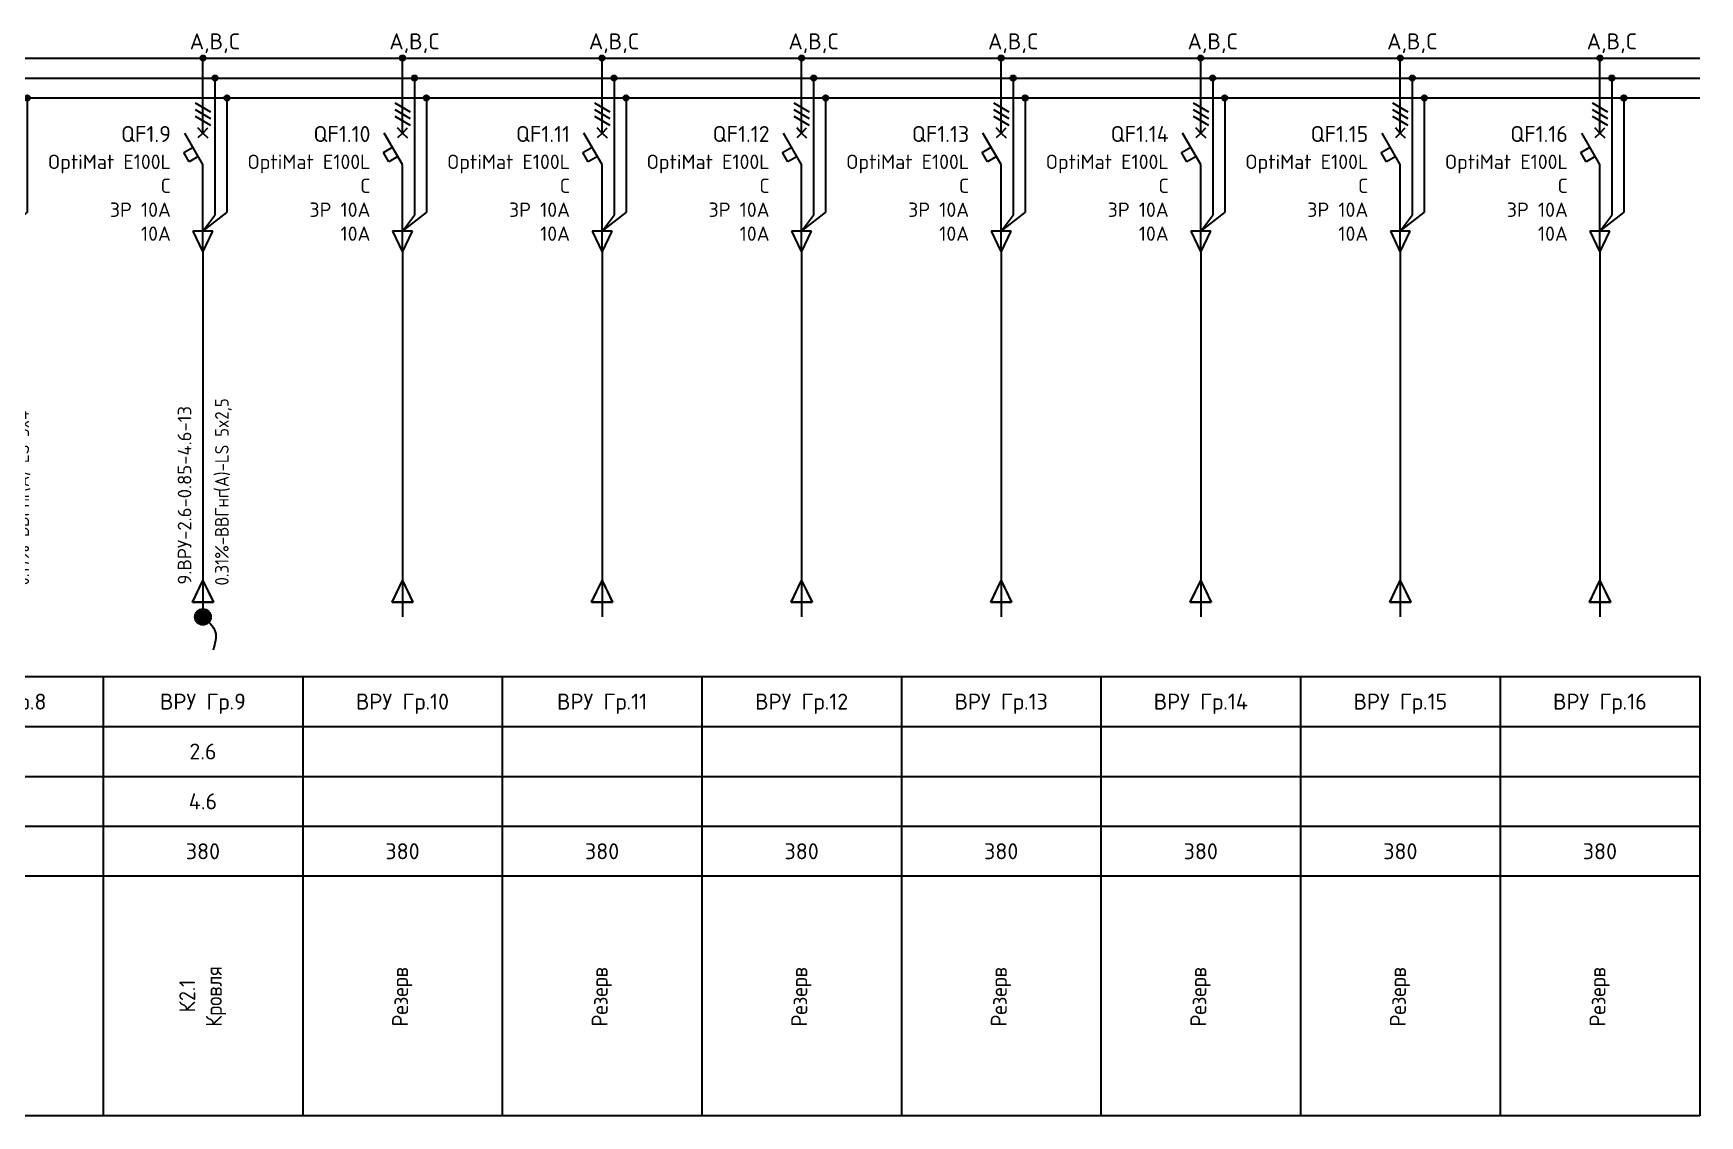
# Model space of a CAD drawing. Header units: millimetres. Extents: x -4379 to 694, y -18291 to 2656.
# Drawn here: x -2771.2 to -2562.4, y -2923.2 to -2787.6 of the extents above; entities that cross this region are included whole.
import ezdxf
from ezdxf.enums import TextEntityAlignment as Align

# ---------------------------------------------------------------- set-up
doc = ezdxf.new("R2010")
doc.units = ezdxf.units.MM
for name, color, linetype in [('Автомат защитный', 7, 'Continuous'), ('Принципиальная схема КТП -для ОДНОЛИНЕЙКИ', 7, 'Continuous'), ('ПРОВОДНИКИ', 7, 'Continuous'), ('Секция ППУ', 7, 'Continuous')]:
    doc.layers.add(name, color=color, linetype=linetype)
doc.layers.add('ЭС АВ', color=7, linetype='Continuous', lineweight=18)
doc.layers.add('ЭС рамка', color=7, linetype='Continuous', lineweight=18)
doc.styles.add('SLD_Style', font='isocpeur.ttf', dxfattribs={"width": 0.9})

# ---------------------------------------------------------------- blocks, each defined once
blk = doc.blocks.new('*U57')
h = blk.add_hatch(color=256)
h.dxf.hatch_style = 1
edge = h.paths.add_edge_path()
edge.add_ellipse((12.5, 132.5), major_axis=(0, 0.333), ratio=1, start_angle=0, end_angle=360)
h = blk.add_hatch(color=256)
h.dxf.hatch_style = 1
edge = h.paths.add_edge_path()
edge.add_ellipse((14, 130), major_axis=(0, 0.333), ratio=1, start_angle=0, end_angle=360)
h = blk.add_hatch(color=256)
h.dxf.hatch_style = 1
edge = h.paths.add_edge_path()
edge.add_ellipse((15.5, 127.5), major_axis=(0, 0.333), ratio=1, start_angle=0, end_angle=360)
at = {"lineweight": 30}
for p, q in [((14, 129.67), (14, 123.11)), ((15.5, 127.17), (15.5, 113.13)), ((14, 123.11), (14, 112.8)), ((0, 55), (25, 55)), ((0, 55), (0, 0)), ((25, 55), (25, 0)), ((0, 48.75), (25, 48.75)), ((0, 42.5), (25, 42.5)), ((0, 36.25), (25, 36.25))]:
    blk.add_line(p, q, dxfattribs=at)
at = {"layer": 'Автомат защитный', "lineweight": 30}
for p, q in [((12.5, 123.11), (12.5, 132.17)), ((11.54, 126.04), (13.46, 124.93)), ((10.1, 120.66), (11.26, 121.32)), ((12.5, 119.17), (10.22, 123.11)), ((10.77, 119.5), (10.1, 120.66)), ((11.92, 120.17), (10.77, 119.5)), ((12.5, 108.54), (12.5, 119.17))]:
    blk.add_line(p, q, dxfattribs=at)
blk.add_ellipse((12.5, 132.5), major_axis=(0, 0.333), ratio=1, start_param=-1.570796, end_param=4.712389, dxfattribs=at)
at = {"layer": 'Принципиальная схема КТП -для ОДНОЛИНЕЙКИ', "lineweight": 30}
for p, q in [((12.5, 108.54), (12.5, 99.73)), ((11.19, 64.32), (12.5, 67.06)), ((12.5, 67.06), (13.81, 64.32)), ((13.81, 64.32), (11.19, 64.32)), ((12.5, 64.32), (12.5, 62.5))]:
    blk.add_line(p, q, dxfattribs=at)
at = {"layer": 'ПРОВОДНИКИ', "lineweight": 30}
for p, q in [((12.5, 110.81), (15.5, 113.13)), ((12.5, 110.81), (14, 112.8)), ((13.75, 110.81), (11.25, 110.81)), ((11.25, 110.81), (12.5, 108.2)), ((12.5, 108.2), (13.75, 110.81)), ((11.19, 64.31), (12.5, 67.06)), ((12.5, 67.06), (13.81, 64.31)), ((13.81, 64.31), (11.19, 64.31))]:
    blk.add_line(p, q, dxfattribs=at)
at = {"layer": 'ПРОВОДНИКИ', "lineweight": 30, "ltscale": 100}
blk.add_line((12.5, 99.73), (12.5, 64.32), dxfattribs=at)
at = {"layer": 'ПРОВОДНИКИ', "color": 7, "linetype": 'Continuous', "lineweight": 30}
for centre in [(14, 130), (15.5, 127.5), (15.5, 127.5)]:
    blk.add_ellipse(centre, major_axis=(0, 0.333), ratio=1, start_param=-1.570796, end_param=4.712389, dxfattribs=at)
at = {"layer": 'ЭС АВ', "color": 7, "lineweight": 30}
for q in [(11.88, 123.74), (13.12, 123.74), (11.88, 122.49), (13.12, 122.49)]:
    blk.add_line((12.5, 123.11), q, dxfattribs=at)
at = {"layer": 'ЭС рамка', "color": 7, "linetype": 'Continuous', "lineweight": 30}
for p, q in [((0, 132.5), (12.17, 132.5)), ((12.83, 132.5), (25, 132.5))]:
    blk.add_line(p, q, dxfattribs=at)
at = {"layer": 'ЭС рамка', "color": 5, "linetype": 'Continuous', "lineweight": 30}
for p, q in [((0, 130), (13.67, 130)), ((14.33, 130), (25, 130))]:
    blk.add_line(p, q, dxfattribs=at)
at = {"layer": 'ЭС рамка', "color": 94, "linetype": 'Continuous', "lineweight": 30}
for p, q in [((0, 127.5), (15.17, 127.5)), ((15.83, 127.5), (25, 127.5))]:
    blk.add_line(p, q, dxfattribs=at)
at = {"layer": 'ЭС рамка', "lineweight": 30}
for p, q in [((25, 30), (0, 30)), ((25, 0), (0, 0))]:
    blk.add_line(p, q, dxfattribs=at)
at = {"style": 'SLD_Style'}
for tag, p in [('LABEL', (12.5, 51.88)), ('INSTALLEDPOWER', (12.5, 45.63)), ('CURRENT', (12.5, 39.37)), ('VOLTAGE', (12.5, 33.13))]:
    blk.add_attdef(tag, text='', height=2, dxfattribs=at).set_placement(p, align=Align.MIDDLE_CENTER)
blk.add_attdef('TEXT', text='', height=2, rotation=90, dxfattribs=at).set_placement((12.5, 15), align=Align.MIDDLE_CENTER)
at = {"layer": 'Автомат защитный', "style": 'SLD_Style'}
blk.add_attdef('PHASE', text='', height=2, dxfattribs=at).set_placement((14, 134.59), align=Align.MIDDLE_CENTER)
for tag, height, p in [('NUMBER', 2, (8.49, 122.99)), ('SWITCHTYPE', 1.8, (8.49, 119.5)), ('SWITCHRELEASE', 1.8, (8.49, 116.5)), ('SWITCHNOMINALCURRENT', 1.8, (8.49, 113.5)), ('SWITCHRELEASECURRENT', 1.8, (8.49, 110.5)), ('RCDTYPE', 1.8, (8.49, 107.5)), ('RCDSETPOINT', 1.8, (8.49, 104.5))]:
    blk.add_attdef(tag, text='', height=height, dxfattribs=at).set_placement(p, align=Align.MIDDLE_RIGHT)
blk.add_attdef('LINE_A', text='', height=1.7, rotation=90, dxfattribs=at).set_placement((10.19, 65.45), align=Align.MIDDLE_LEFT)
blk.add_attdef('LINE_B', text='', height=1.7, rotation=90, dxfattribs=at).set_placement((13.85, 65.45), align=Align.TOP_LEFT)
blk = doc.blocks.new('*U58')
h = blk.add_hatch(color=256)
h.dxf.hatch_style = 1
edge = h.paths.add_edge_path()
edge.add_ellipse((12.5, 132.5), major_axis=(0, 0.333), ratio=1, start_angle=0, end_angle=360)
h = blk.add_hatch(color=256)
h.dxf.hatch_style = 1
edge = h.paths.add_edge_path()
edge.add_ellipse((14, 130), major_axis=(0, 0.333), ratio=1, start_angle=0, end_angle=360)
h = blk.add_hatch(color=256)
h.dxf.hatch_style = 1
edge = h.paths.add_edge_path()
edge.add_ellipse((15.5, 127.5), major_axis=(0, 0.333), ratio=1, start_angle=0, end_angle=360)
at = {"lineweight": 30}
for p, q in [((14, 129.67), (14, 123.11)), ((15.5, 127.17), (15.5, 113.13)), ((14, 123.11), (14, 112.8)), ((0, 55), (25, 55)), ((0, 55), (0, 0)), ((25, 55), (25, 0)), ((0, 48.75), (25, 48.75)), ((0, 42.5), (25, 42.5)), ((0, 36.25), (25, 36.25))]:
    blk.add_line(p, q, dxfattribs=at)
at = {"layer": 'Автомат защитный', "lineweight": 30}
for p, q in [((12.5, 123.11), (12.5, 132.17)), ((11.54, 126.87), (13.46, 125.76)), ((11.54, 126.04), (13.46, 124.93)), ((11.54, 125.2), (13.46, 124.09)), ((10.1, 120.66), (11.26, 121.32)), ((12.5, 119.17), (10.22, 123.11)), ((10.77, 119.5), (10.1, 120.66)), ((11.92, 120.17), (10.77, 119.5)), ((12.5, 108.54), (12.5, 119.17))]:
    blk.add_line(p, q, dxfattribs=at)
blk.add_ellipse((12.5, 132.5), major_axis=(0, 0.333), ratio=1, start_param=-1.570796, end_param=4.712389, dxfattribs=at)
at = {"layer": 'Принципиальная схема КТП -для ОДНОЛИНЕЙКИ', "lineweight": 30}
for p, q in [((12.5, 108.54), (12.5, 99.73)), ((11.19, 64.32), (12.5, 67.06)), ((12.5, 67.06), (13.81, 64.32)), ((13.81, 64.32), (11.19, 64.32)), ((12.5, 64.32), (12.5, 62.5))]:
    blk.add_line(p, q, dxfattribs=at)
at = {"layer": 'ПРОВОДНИКИ', "lineweight": 30}
for p, q in [((12.5, 110.81), (15.5, 113.13)), ((12.5, 110.81), (14, 112.8)), ((13.75, 110.81), (11.25, 110.81)), ((11.25, 110.81), (12.5, 108.2)), ((12.5, 108.2), (13.75, 110.81)), ((11.19, 64.31), (12.5, 67.06)), ((12.5, 67.06), (13.81, 64.31)), ((13.81, 64.31), (11.19, 64.31))]:
    blk.add_line(p, q, dxfattribs=at)
at = {"layer": 'ПРОВОДНИКИ', "lineweight": 30, "ltscale": 100}
blk.add_line((12.5, 99.73), (12.5, 64.32), dxfattribs=at)
at = {"layer": 'ПРОВОДНИКИ', "color": 7, "linetype": 'Continuous', "lineweight": 30}
for centre in [(14, 130), (15.5, 127.5), (15.5, 127.5)]:
    blk.add_ellipse(centre, major_axis=(0, 0.333), ratio=1, start_param=-1.570796, end_param=4.712389, dxfattribs=at)
at = {"layer": 'ЭС АВ', "color": 7, "lineweight": 30}
for q in [(11.88, 123.74), (13.12, 123.74), (11.88, 122.49), (13.12, 122.49)]:
    blk.add_line((12.5, 123.11), q, dxfattribs=at)
at = {"layer": 'ЭС рамка', "color": 7, "linetype": 'Continuous', "lineweight": 30}
for p, q in [((0, 132.5), (12.17, 132.5)), ((12.83, 132.5), (25, 132.5))]:
    blk.add_line(p, q, dxfattribs=at)
at = {"layer": 'ЭС рамка', "color": 5, "linetype": 'Continuous', "lineweight": 30}
for p, q in [((0, 130), (13.67, 130)), ((14.33, 130), (25, 130))]:
    blk.add_line(p, q, dxfattribs=at)
at = {"layer": 'ЭС рамка', "color": 94, "linetype": 'Continuous', "lineweight": 30}
for p, q in [((0, 127.5), (15.17, 127.5)), ((15.83, 127.5), (25, 127.5))]:
    blk.add_line(p, q, dxfattribs=at)
at = {"layer": 'ЭС рамка', "lineweight": 30}
for p, q in [((25, 30), (0, 30)), ((25, 0), (0, 0))]:
    blk.add_line(p, q, dxfattribs=at)
at = {"style": 'SLD_Style'}
for tag, p in [('LABEL', (12.5, 51.88)), ('INSTALLEDPOWER', (12.5, 45.63)), ('CURRENT', (12.5, 39.37)), ('VOLTAGE', (12.5, 33.13))]:
    blk.add_attdef(tag, text='', height=2, dxfattribs=at).set_placement(p, align=Align.MIDDLE_CENTER)
blk.add_attdef('TEXT', text='', height=2, rotation=90, dxfattribs=at).set_placement((12.5, 15), align=Align.MIDDLE_CENTER)
at = {"layer": 'Автомат защитный', "style": 'SLD_Style'}
blk.add_attdef('PHASE', text='', height=2, dxfattribs=at).set_placement((14, 134.59), align=Align.MIDDLE_CENTER)
for tag, height, p in [('NUMBER', 2, (8.49, 122.99)), ('SWITCHTYPE', 1.8, (8.49, 119.5)), ('SWITCHRELEASE', 1.8, (8.49, 116.5)), ('SWITCHNOMINALCURRENT', 1.8, (8.49, 113.5)), ('SWITCHRELEASECURRENT', 1.8, (8.49, 110.5)), ('RCDTYPE', 1.8, (8.49, 107.5)), ('RCDSETPOINT', 1.8, (8.49, 104.5))]:
    blk.add_attdef(tag, text='', height=height, dxfattribs=at).set_placement(p, align=Align.MIDDLE_RIGHT)
blk.add_attdef('LINE_A', text='', height=1.7, rotation=90, dxfattribs=at).set_placement((10.19, 65.45), align=Align.MIDDLE_LEFT)
blk.add_attdef('LINE_B', text='', height=1.7, rotation=90, dxfattribs=at).set_placement((13.85, 65.45), align=Align.TOP_LEFT)
blk = doc.blocks.new('*U21')
at = {"linetype": 'ByBlock', "lineweight": 30}
h = blk.add_hatch(color=256, dxfattribs=at)
h.paths.add_polyline_path([(-0.4, 0.9, -0.414214), (0.92, 0.37), (0, -0.02)])
h.paths.add_polyline_path([(0.92, 0.37, -0.101228), (1, -0.02, -0.30039), (0.39, -0.94), (0, -0.02)])
h.paths.add_polyline_path([(-0.4, 0.9), (0.39, -0.94, -0.538), (-1, -0.02, -0.30039)])
blk.add_circle((0, -0.02), 1, dxfattribs=at)
blk.add_spline([(0, 0), (1.55, -1.88), (1.27, -4.16)], degree=3, dxfattribs=at)

msp = doc.modelspace()

# ---------------------------------------------------------------- block references
at = {"layer": 'Секция ППУ', "lineweight": 0}
ref = msp.add_blockref('*U57', (-2787.445, -2923.246, -0.006), dxfattribs=at)
ref.add_attrib('LABEL', 'ВРУ Гр.8', dxfattribs={"layer": '0', "height": 2, "style": 'SLD_Style'}).set_placement((-2774.945, -2871.371, -0.006), align=Align.MIDDLE_CENTER)
ref.add_attrib('INSTALLEDPOWER', '0.4', dxfattribs={"layer": '0', "height": 2, "style": 'SLD_Style'}).set_placement((-2774.945, -2877.621, -0.006), align=Align.MIDDLE_CENTER)
ref.add_attrib('CURRENT', '2.1', dxfattribs={"layer": '0', "height": 2, "style": 'SLD_Style'}).set_placement((-2774.945, -2883.871, -0.006), align=Align.MIDDLE_CENTER)
ref.add_attrib('VOLTAGE', '220', dxfattribs={"layer": '0', "height": 2, "style": 'SLD_Style'}).set_placement((-2774.945, -2890.121, -0.006), align=Align.MIDDLE_CENTER)
ref.add_attrib('LINE_A', ' 8.ВРУ-0.4-0.85-2.1-20', dxfattribs={"layer": 'Автомат защитный', "height": 1.7, "rotation": 90, "style": 'SLD_Style'}).set_placement((-2777.251, -2857.795, -0.006), align=Align.MIDDLE_LEFT)
ref.add_attrib('LINE_B_001', ' 0.17%%%-', (-2771.725, -2857.795, -0.006), dxfattribs={"layer": 'Автомат защитный', "height": 1.7, "rotation": 90, "style": 'SLD_Style', "width": 0.9})
ref.add_attrib('PHASE', 'A', dxfattribs={"layer": 'Автомат защитный', "height": 2, "style": 'SLD_Style'}).set_placement((-2773.445, -2788.655, -0.006), align=Align.MIDDLE_CENTER)
ref.add_attrib('NUMBER', 'QF1.8', dxfattribs={"layer": 'Автомат защитный', "height": 2, "style": 'SLD_Style'}).set_placement((-2778.956, -2800.259, -0.006), align=Align.MIDDLE_RIGHT)
ref.add_attrib('SWITCHTYPE', 'ВА47-100', dxfattribs={"layer": 'Автомат защитный', "height": 1.8, "style": 'SLD_Style'}).set_placement((-2778.956, -2803.746, -0.006), align=Align.MIDDLE_RIGHT)
ref.add_attrib('SWITCHRELEASE', 'C', dxfattribs={"layer": 'Автомат защитный', "height": 1.8, "style": 'SLD_Style'}).set_placement((-2778.956, -2806.746, -0.006), align=Align.MIDDLE_RIGHT)
ref.add_attrib('SWITCHNOMINALCURRENT', '1Р 16А', dxfattribs={"layer": 'Автомат защитный', "height": 1.8, "style": 'SLD_Style'}).set_placement((-2778.956, -2809.746, -0.006), align=Align.MIDDLE_RIGHT)
ref.add_attrib('SWITCHRELEASECURRENT', '16А', dxfattribs={"layer": 'Автомат защитный', "height": 1.8, "style": 'SLD_Style'}).set_placement((-2778.956, -2812.746, -0.006), align=Align.MIDDLE_RIGHT)
ref.add_attrib('TEXT_001', '7', (-2775.612, -2911.936, -0.006), dxfattribs={"layer": '0', "height": 2, "rotation": 90, "style": 'SLD_Style', "width": 0.9})
ref.add_attrib('LINE_B_002', 'ВВГнг', (-2771.725, -2850.757, -0.006), dxfattribs={"layer": 'Автомат защитный', "height": 1.7, "rotation": 90, "style": 'SLD_Style', "width": 0.9})
ref.add_attrib('LINE_B_003', '(', (-2771.725, -2845.096, -0.006), dxfattribs={"layer": 'Автомат защитный', "height": 1.7, "rotation": 90, "style": 'SLD_Style', "width": 0.9})
ref.add_attrib('LINE_B_004', 'А', (-2771.725, -2844.484, -0.006), dxfattribs={"layer": 'Автомат защитный', "height": 1.7, "rotation": 90, "style": 'SLD_Style', "width": 0.9})
ref.add_attrib('LINE_B_005', ')-LS 3x4', (-2771.725, -2843.107, -0.006), dxfattribs={"layer": 'Автомат защитный', "height": 1.7, "rotation": 90, "style": 'SLD_Style', "width": 0.9})
ref.add_attrib('TEXT_002', 'ЩУВ', (-2775.612, -2910.676, -0.006), dxfattribs={"layer": '0', "height": 2, "rotation": 90, "style": 'SLD_Style', "width": 0.9})
ref.add_attrib('TEXT_003', '7', (-2775.612, -2905.816, -0.006), dxfattribs={"layer": '0', "height": 2, "rotation": 90, "style": 'SLD_Style', "width": 0.9})
ref.add_attrib('TEXT_004', '109', (-2772.278, -2909.956, -0.006), dxfattribs={"layer": '0', "height": 2, "rotation": 90, "style": 'SLD_Style', "width": 0.9})
ref = msp.add_blockref('*U58', (-2762.445, -2923.246, -0.006), dxfattribs=at)
ref.add_attrib('LABEL', 'ВРУ Гр.9', dxfattribs={"layer": '0', "height": 2, "style": 'SLD_Style'}).set_placement((-2749.945, -2871.371, -0.006), align=Align.MIDDLE_CENTER)
ref.add_attrib('INSTALLEDPOWER', '2.6', dxfattribs={"layer": '0', "height": 2, "style": 'SLD_Style'}).set_placement((-2749.945, -2877.621, -0.006), align=Align.MIDDLE_CENTER)
ref.add_attrib('CURRENT', '4.6', dxfattribs={"layer": '0', "height": 2, "style": 'SLD_Style'}).set_placement((-2749.945, -2883.871, -0.006), align=Align.MIDDLE_CENTER)
ref.add_attrib('VOLTAGE', '380', dxfattribs={"layer": '0', "height": 2, "style": 'SLD_Style'}).set_placement((-2749.945, -2890.121, -0.006), align=Align.MIDDLE_CENTER)
ref.add_attrib('LINE_A', ' 9.ВРУ-2.6-0.85-4.6-13', dxfattribs={"layer": 'Автомат защитный', "height": 1.7, "rotation": 90, "style": 'SLD_Style'}).set_placement((-2752.251, -2857.795, -0.006), align=Align.MIDDLE_LEFT)
ref.add_attrib('LINE_B_001', ' 0.31%%%-', (-2746.725, -2857.795, -0.006), dxfattribs={"layer": 'Автомат защитный', "height": 1.7, "rotation": 90, "style": 'SLD_Style', "width": 0.9})
ref.add_attrib('PHASE', 'A,B,C', dxfattribs={"layer": 'Автомат защитный', "height": 2, "style": 'SLD_Style'}).set_placement((-2748.445, -2788.655, -0.006), align=Align.MIDDLE_CENTER)
ref.add_attrib('NUMBER', 'QF1.9', dxfattribs={"layer": 'Автомат защитный', "height": 2, "style": 'SLD_Style'}).set_placement((-2753.956, -2800.259, -0.006), align=Align.MIDDLE_RIGHT)
ref.add_attrib('SWITCHTYPE', 'OptiMat E100L', dxfattribs={"layer": 'Автомат защитный', "height": 1.8, "style": 'SLD_Style'}).set_placement((-2753.956, -2803.746, -0.006), align=Align.MIDDLE_RIGHT)
ref.add_attrib('SWITCHRELEASE', 'C', dxfattribs={"layer": 'Автомат защитный', "height": 1.8, "style": 'SLD_Style'}).set_placement((-2753.956, -2806.746, -0.006), align=Align.MIDDLE_RIGHT)
ref.add_attrib('SWITCHNOMINALCURRENT', '3Р 10А', dxfattribs={"layer": 'Автомат защитный', "height": 1.8, "style": 'SLD_Style'}).set_placement((-2753.956, -2809.746, -0.006), align=Align.MIDDLE_RIGHT)
ref.add_attrib('SWITCHRELEASECURRENT', '10А', dxfattribs={"layer": 'Автомат защитный', "height": 1.8, "style": 'SLD_Style'}).set_placement((-2753.956, -2812.746, -0.006), align=Align.MIDDLE_RIGHT)
ref.add_attrib('TEXT_001', 'К', (-2750.912, -2910.316, -0.006), dxfattribs={"layer": '0', "height": 2, "rotation": 90, "style": 'SLD_Style', "width": 0.9})
ref.add_attrib('LINE_B_002', 'ВВГнг', (-2746.725, -2850.757, -0.006), dxfattribs={"layer": 'Автомат защитный', "height": 1.7, "rotation": 90, "style": 'SLD_Style', "width": 0.9})
ref.add_attrib('LINE_B_003', '(', (-2746.725, -2845.096, -0.006), dxfattribs={"layer": 'Автомат защитный', "height": 1.7, "rotation": 90, "style": 'SLD_Style', "width": 0.9})
ref.add_attrib('LINE_B_004', 'А', (-2746.725, -2844.484, -0.006), dxfattribs={"layer": 'Автомат защитный', "height": 1.7, "rotation": 90, "style": 'SLD_Style', "width": 0.9})
ref.add_attrib('LINE_B_005', ')-LS 5x2,5', (-2746.725, -2843.107, -0.006), dxfattribs={"layer": 'Автомат защитный', "height": 1.7, "rotation": 90, "style": 'SLD_Style', "width": 0.9})
ref.add_attrib('TEXT_002', '2.1', (-2750.912, -2908.876, -0.006), dxfattribs={"layer": '0', "height": 2, "rotation": 90, "style": 'SLD_Style', "width": 0.9})
ref.add_attrib('TEXT_003', 'Кровля', (-2747.578, -2912.116, -0.006), dxfattribs={"layer": '0', "height": 2, "rotation": 90, "style": 'SLD_Style', "width": 0.9})
ref = msp.add_blockref('*U58', (-2737.445, -2923.246, -0.006), dxfattribs=at)
ref.add_attrib('LABEL', 'ВРУ Гр.10', dxfattribs={"layer": '0', "height": 2, "style": 'SLD_Style'}).set_placement((-2724.945, -2871.371, -0.006), align=Align.MIDDLE_CENTER)
ref.add_attrib('VOLTAGE', '380', dxfattribs={"layer": '0', "height": 2, "style": 'SLD_Style'}).set_placement((-2724.945, -2890.121, -0.006), align=Align.MIDDLE_CENTER)
ref.add_attrib('PHASE', 'A,B,C', dxfattribs={"layer": 'Автомат защитный', "height": 2, "style": 'SLD_Style'}).set_placement((-2723.445, -2788.655, -0.006), align=Align.MIDDLE_CENTER)
ref.add_attrib('NUMBER', 'QF1.10', dxfattribs={"layer": 'Автомат защитный', "height": 2, "style": 'SLD_Style'}).set_placement((-2728.956, -2800.259, -0.006), align=Align.MIDDLE_RIGHT)
ref.add_attrib('SWITCHTYPE', 'OptiMat E100L', dxfattribs={"layer": 'Автомат защитный', "height": 1.8, "style": 'SLD_Style'}).set_placement((-2728.956, -2803.746, -0.006), align=Align.MIDDLE_RIGHT)
ref.add_attrib('SWITCHRELEASE', 'C', dxfattribs={"layer": 'Автомат защитный', "height": 1.8, "style": 'SLD_Style'}).set_placement((-2728.956, -2806.746, -0.006), align=Align.MIDDLE_RIGHT)
ref.add_attrib('SWITCHNOMINALCURRENT', '3Р 10А', dxfattribs={"layer": 'Автомат защитный', "height": 1.8, "style": 'SLD_Style'}).set_placement((-2728.956, -2809.746, -0.006), align=Align.MIDDLE_RIGHT)
ref.add_attrib('SWITCHRELEASECURRENT', '10А', dxfattribs={"layer": 'Автомат защитный', "height": 1.8, "style": 'SLD_Style'}).set_placement((-2728.956, -2812.746, -0.006), align=Align.MIDDLE_RIGHT)
ref.add_attrib('TEXT_001', 'Резерв', (-2724.245, -2912.071, -0.006), dxfattribs={"layer": '0', "height": 2, "rotation": 90, "style": 'SLD_Style', "width": 0.9})
ref = msp.add_blockref('*U58', (-2712.445, -2923.246, -0.006), dxfattribs=at)
ref.add_attrib('LABEL', 'ВРУ Гр.11', dxfattribs={"layer": '0', "height": 2, "style": 'SLD_Style'}).set_placement((-2699.945, -2871.371, -0.006), align=Align.MIDDLE_CENTER)
ref.add_attrib('VOLTAGE', '380', dxfattribs={"layer": '0', "height": 2, "style": 'SLD_Style'}).set_placement((-2699.945, -2890.121, -0.006), align=Align.MIDDLE_CENTER)
ref.add_attrib('PHASE', 'A,B,C', dxfattribs={"layer": 'Автомат защитный', "height": 2, "style": 'SLD_Style'}).set_placement((-2698.445, -2788.655, -0.006), align=Align.MIDDLE_CENTER)
ref.add_attrib('NUMBER', 'QF1.11', dxfattribs={"layer": 'Автомат защитный', "height": 2, "style": 'SLD_Style'}).set_placement((-2703.956, -2800.259, -0.006), align=Align.MIDDLE_RIGHT)
ref.add_attrib('SWITCHTYPE', 'OptiMat E100L', dxfattribs={"layer": 'Автомат защитный', "height": 1.8, "style": 'SLD_Style'}).set_placement((-2703.956, -2803.746, -0.006), align=Align.MIDDLE_RIGHT)
ref.add_attrib('SWITCHRELEASE', 'C', dxfattribs={"layer": 'Автомат защитный', "height": 1.8, "style": 'SLD_Style'}).set_placement((-2703.956, -2806.746, -0.006), align=Align.MIDDLE_RIGHT)
ref.add_attrib('SWITCHNOMINALCURRENT', '3Р 10А', dxfattribs={"layer": 'Автомат защитный', "height": 1.8, "style": 'SLD_Style'}).set_placement((-2703.956, -2809.746, -0.006), align=Align.MIDDLE_RIGHT)
ref.add_attrib('SWITCHRELEASECURRENT', '10А', dxfattribs={"layer": 'Автомат защитный', "height": 1.8, "style": 'SLD_Style'}).set_placement((-2703.956, -2812.746, -0.006), align=Align.MIDDLE_RIGHT)
ref.add_attrib('TEXT_001', 'Резерв', (-2699.245, -2912.071, -0.006), dxfattribs={"layer": '0', "height": 2, "rotation": 90, "style": 'SLD_Style', "width": 0.9})
ref = msp.add_blockref('*U58', (-2687.445, -2923.246, -0.006), dxfattribs=at)
ref.add_attrib('LABEL', 'ВРУ Гр.12', dxfattribs={"layer": '0', "height": 2, "style": 'SLD_Style'}).set_placement((-2674.945, -2871.371, -0.006), align=Align.MIDDLE_CENTER)
ref.add_attrib('VOLTAGE', '380', dxfattribs={"layer": '0', "height": 2, "style": 'SLD_Style'}).set_placement((-2674.945, -2890.121, -0.006), align=Align.MIDDLE_CENTER)
ref.add_attrib('PHASE', 'A,B,C', dxfattribs={"layer": 'Автомат защитный', "height": 2, "style": 'SLD_Style'}).set_placement((-2673.445, -2788.655, -0.006), align=Align.MIDDLE_CENTER)
ref.add_attrib('NUMBER', 'QF1.12', dxfattribs={"layer": 'Автомат защитный', "height": 2, "style": 'SLD_Style'}).set_placement((-2678.956, -2800.259, -0.006), align=Align.MIDDLE_RIGHT)
ref.add_attrib('SWITCHTYPE', 'OptiMat E100L', dxfattribs={"layer": 'Автомат защитный', "height": 1.8, "style": 'SLD_Style'}).set_placement((-2678.956, -2803.746, -0.006), align=Align.MIDDLE_RIGHT)
ref.add_attrib('SWITCHRELEASE', 'C', dxfattribs={"layer": 'Автомат защитный', "height": 1.8, "style": 'SLD_Style'}).set_placement((-2678.956, -2806.746, -0.006), align=Align.MIDDLE_RIGHT)
ref.add_attrib('SWITCHNOMINALCURRENT', '3Р 10А', dxfattribs={"layer": 'Автомат защитный', "height": 1.8, "style": 'SLD_Style'}).set_placement((-2678.956, -2809.746, -0.006), align=Align.MIDDLE_RIGHT)
ref.add_attrib('SWITCHRELEASECURRENT', '10А', dxfattribs={"layer": 'Автомат защитный', "height": 1.8, "style": 'SLD_Style'}).set_placement((-2678.956, -2812.746, -0.006), align=Align.MIDDLE_RIGHT)
ref.add_attrib('TEXT_001', 'Резерв', (-2674.245, -2912.071, -0.006), dxfattribs={"layer": '0', "height": 2, "rotation": 90, "style": 'SLD_Style', "width": 0.9})
ref = msp.add_blockref('*U58', (-2662.445, -2923.246, -0.006), dxfattribs=at)
ref.add_attrib('LABEL', 'ВРУ Гр.13', dxfattribs={"layer": '0', "height": 2, "style": 'SLD_Style'}).set_placement((-2649.945, -2871.371, -0.006), align=Align.MIDDLE_CENTER)
ref.add_attrib('VOLTAGE', '380', dxfattribs={"layer": '0', "height": 2, "style": 'SLD_Style'}).set_placement((-2649.945, -2890.121, -0.006), align=Align.MIDDLE_CENTER)
ref.add_attrib('PHASE', 'A,B,C', dxfattribs={"layer": 'Автомат защитный', "height": 2, "style": 'SLD_Style'}).set_placement((-2648.445, -2788.655, -0.006), align=Align.MIDDLE_CENTER)
ref.add_attrib('NUMBER', 'QF1.13', dxfattribs={"layer": 'Автомат защитный', "height": 2, "style": 'SLD_Style'}).set_placement((-2653.956, -2800.259, -0.006), align=Align.MIDDLE_RIGHT)
ref.add_attrib('SWITCHTYPE', 'OptiMat E100L', dxfattribs={"layer": 'Автомат защитный', "height": 1.8, "style": 'SLD_Style'}).set_placement((-2653.956, -2803.746, -0.006), align=Align.MIDDLE_RIGHT)
ref.add_attrib('SWITCHRELEASE', 'C', dxfattribs={"layer": 'Автомат защитный', "height": 1.8, "style": 'SLD_Style'}).set_placement((-2653.956, -2806.746, -0.006), align=Align.MIDDLE_RIGHT)
ref.add_attrib('SWITCHNOMINALCURRENT', '3Р 10А', dxfattribs={"layer": 'Автомат защитный', "height": 1.8, "style": 'SLD_Style'}).set_placement((-2653.956, -2809.746, -0.006), align=Align.MIDDLE_RIGHT)
ref.add_attrib('SWITCHRELEASECURRENT', '10А', dxfattribs={"layer": 'Автомат защитный', "height": 1.8, "style": 'SLD_Style'}).set_placement((-2653.956, -2812.746, -0.006), align=Align.MIDDLE_RIGHT)
ref.add_attrib('TEXT_001', 'Резерв', (-2649.245, -2912.071, -0.006), dxfattribs={"layer": '0', "height": 2, "rotation": 90, "style": 'SLD_Style', "width": 0.9})
ref = msp.add_blockref('*U58', (-2637.445, -2923.246, -0.006), dxfattribs=at)
ref.add_attrib('LABEL', 'ВРУ Гр.14', dxfattribs={"layer": '0', "height": 2, "style": 'SLD_Style'}).set_placement((-2624.945, -2871.371, -0.006), align=Align.MIDDLE_CENTER)
ref.add_attrib('VOLTAGE', '380', dxfattribs={"layer": '0', "height": 2, "style": 'SLD_Style'}).set_placement((-2624.945, -2890.121, -0.006), align=Align.MIDDLE_CENTER)
ref.add_attrib('PHASE', 'A,B,C', dxfattribs={"layer": 'Автомат защитный', "height": 2, "style": 'SLD_Style'}).set_placement((-2623.445, -2788.655, -0.006), align=Align.MIDDLE_CENTER)
ref.add_attrib('NUMBER', 'QF1.14', dxfattribs={"layer": 'Автомат защитный', "height": 2, "style": 'SLD_Style'}).set_placement((-2628.956, -2800.259, -0.006), align=Align.MIDDLE_RIGHT)
ref.add_attrib('SWITCHTYPE', 'OptiMat E100L', dxfattribs={"layer": 'Автомат защитный', "height": 1.8, "style": 'SLD_Style'}).set_placement((-2628.956, -2803.746, -0.006), align=Align.MIDDLE_RIGHT)
ref.add_attrib('SWITCHRELEASE', 'C', dxfattribs={"layer": 'Автомат защитный', "height": 1.8, "style": 'SLD_Style'}).set_placement((-2628.956, -2806.746, -0.006), align=Align.MIDDLE_RIGHT)
ref.add_attrib('SWITCHNOMINALCURRENT', '3Р 10А', dxfattribs={"layer": 'Автомат защитный', "height": 1.8, "style": 'SLD_Style'}).set_placement((-2628.956, -2809.746, -0.006), align=Align.MIDDLE_RIGHT)
ref.add_attrib('SWITCHRELEASECURRENT', '10А', dxfattribs={"layer": 'Автомат защитный', "height": 1.8, "style": 'SLD_Style'}).set_placement((-2628.956, -2812.746, -0.006), align=Align.MIDDLE_RIGHT)
ref.add_attrib('TEXT_001', 'Резерв', (-2624.245, -2912.071, -0.006), dxfattribs={"layer": '0', "height": 2, "rotation": 90, "style": 'SLD_Style', "width": 0.9})
ref = msp.add_blockref('*U58', (-2612.445, -2923.246, -0.006), dxfattribs=at)
ref.add_attrib('LABEL', 'ВРУ Гр.15', dxfattribs={"layer": '0', "height": 2, "style": 'SLD_Style'}).set_placement((-2599.945, -2871.371, -0.006), align=Align.MIDDLE_CENTER)
ref.add_attrib('VOLTAGE', '380', dxfattribs={"layer": '0', "height": 2, "style": 'SLD_Style'}).set_placement((-2599.945, -2890.121, -0.006), align=Align.MIDDLE_CENTER)
ref.add_attrib('PHASE', 'A,B,C', dxfattribs={"layer": 'Автомат защитный', "height": 2, "style": 'SLD_Style'}).set_placement((-2598.445, -2788.655, -0.006), align=Align.MIDDLE_CENTER)
ref.add_attrib('NUMBER', 'QF1.15', dxfattribs={"layer": 'Автомат защитный', "height": 2, "style": 'SLD_Style'}).set_placement((-2603.956, -2800.259, -0.006), align=Align.MIDDLE_RIGHT)
ref.add_attrib('SWITCHTYPE', 'OptiMat E100L', dxfattribs={"layer": 'Автомат защитный', "height": 1.8, "style": 'SLD_Style'}).set_placement((-2603.956, -2803.746, -0.006), align=Align.MIDDLE_RIGHT)
ref.add_attrib('SWITCHRELEASE', 'C', dxfattribs={"layer": 'Автомат защитный', "height": 1.8, "style": 'SLD_Style'}).set_placement((-2603.956, -2806.746, -0.006), align=Align.MIDDLE_RIGHT)
ref.add_attrib('SWITCHNOMINALCURRENT', '3Р 10А', dxfattribs={"layer": 'Автомат защитный', "height": 1.8, "style": 'SLD_Style'}).set_placement((-2603.956, -2809.746, -0.006), align=Align.MIDDLE_RIGHT)
ref.add_attrib('SWITCHRELEASECURRENT', '10А', dxfattribs={"layer": 'Автомат защитный', "height": 1.8, "style": 'SLD_Style'}).set_placement((-2603.956, -2812.746, -0.006), align=Align.MIDDLE_RIGHT)
ref.add_attrib('TEXT_001', 'Резерв', (-2599.245, -2912.071, -0.006), dxfattribs={"layer": '0', "height": 2, "rotation": 90, "style": 'SLD_Style', "width": 0.9})
ref = msp.add_blockref('*U58', (-2587.445, -2923.246, -0.006), dxfattribs=at)
ref.add_attrib('LABEL', 'ВРУ Гр.16', dxfattribs={"layer": '0', "height": 2, "style": 'SLD_Style'}).set_placement((-2574.945, -2871.371, -0.006), align=Align.MIDDLE_CENTER)
ref.add_attrib('VOLTAGE', '380', dxfattribs={"layer": '0', "height": 2, "style": 'SLD_Style'}).set_placement((-2574.945, -2890.121, -0.006), align=Align.MIDDLE_CENTER)
ref.add_attrib('PHASE', 'A,B,C', dxfattribs={"layer": 'Автомат защитный', "height": 2, "style": 'SLD_Style'}).set_placement((-2573.445, -2788.655, -0.006), align=Align.MIDDLE_CENTER)
ref.add_attrib('NUMBER', 'QF1.16', dxfattribs={"layer": 'Автомат защитный', "height": 2, "style": 'SLD_Style'}).set_placement((-2578.956, -2800.259, -0.006), align=Align.MIDDLE_RIGHT)
ref.add_attrib('SWITCHTYPE', 'OptiMat E100L', dxfattribs={"layer": 'Автомат защитный', "height": 1.8, "style": 'SLD_Style'}).set_placement((-2578.956, -2803.746, -0.006), align=Align.MIDDLE_RIGHT)
ref.add_attrib('SWITCHRELEASE', 'C', dxfattribs={"layer": 'Автомат защитный', "height": 1.8, "style": 'SLD_Style'}).set_placement((-2578.956, -2806.746, -0.006), align=Align.MIDDLE_RIGHT)
ref.add_attrib('SWITCHNOMINALCURRENT', '3Р 10А', dxfattribs={"layer": 'Автомат защитный', "height": 1.8, "style": 'SLD_Style'}).set_placement((-2578.956, -2809.746, -0.006), align=Align.MIDDLE_RIGHT)
ref.add_attrib('SWITCHRELEASECURRENT', '10А', dxfattribs={"layer": 'Автомат защитный', "height": 1.8, "style": 'SLD_Style'}).set_placement((-2578.956, -2812.746, -0.006), align=Align.MIDDLE_RIGHT)
ref.add_attrib('TEXT_001', 'Резерв', (-2574.245, -2912.071, -0.006), dxfattribs={"layer": '0', "height": 2, "rotation": 90, "style": 'SLD_Style', "width": 0.9})
msp.add_blockref('*U21', (-2749.945, -2860.746, -0.006), dxfattribs=at)

doc.saveas('drawing.dxf')
